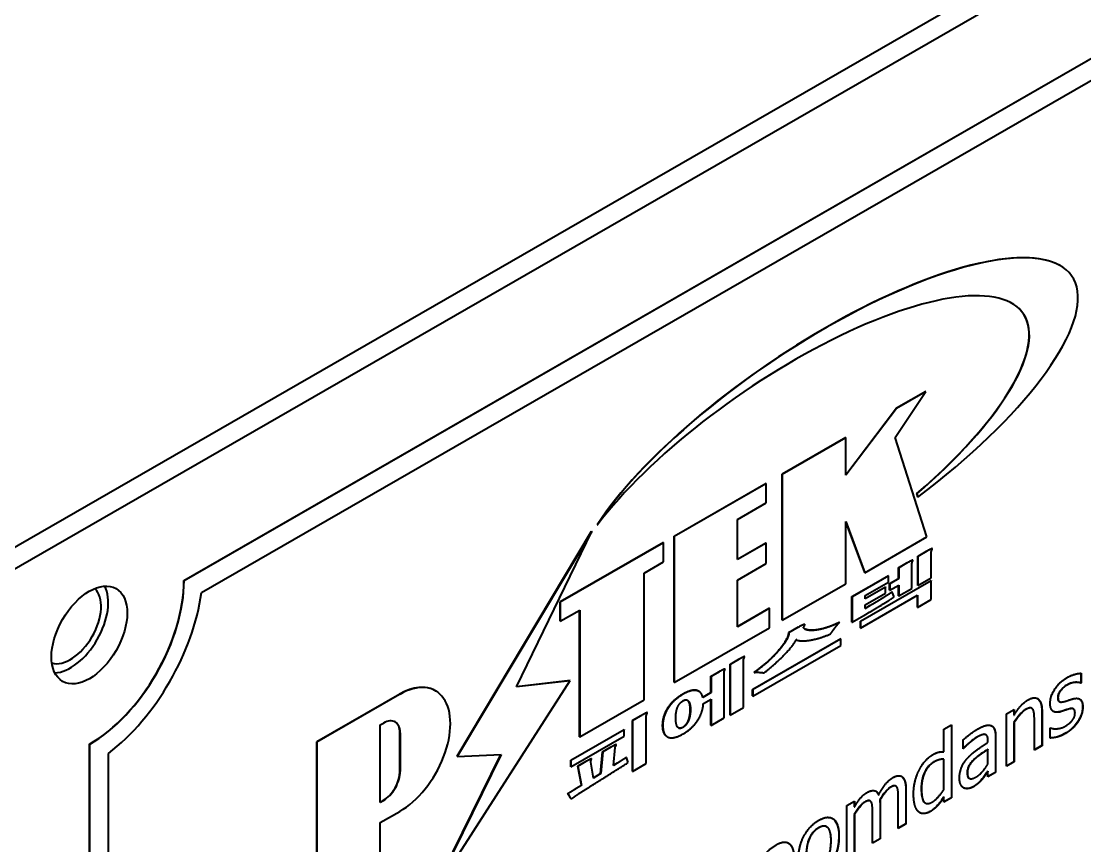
# Model space of a CAD drawing. Header units: inches. Extents: x 6934 to 18973, y 4254 to 7629.
# Drawn here: x 11189.84 to 11221.65, y 6563.37 to 6588.04 of the extents above; entities that cross this region are included whole.
import ezdxf

# ---------------------------------------------------------------- set-up
doc = ezdxf.new("R2010")
doc.units = ezdxf.units.IN
doc.header["$MEASUREMENT"] = 0
doc.layers.add('POWER SUPPLY CASE OUTLINE$0$가시적인 것(ISO)', color=3, linetype='Continuous', lineweight=40, true_color=0x00ff00)
doc.layers.add('POWER SUPPLY CASE OUTLINE$0$가시적인 좁은 것(ISO)', color=3, linetype='Continuous', lineweight=35, true_color=0x00ff00)

msp = doc.modelspace()

# ---------------------------------------------------------------- linework, layer by layer
at = {"layer": 'POWER SUPPLY CASE OUTLINE$0$가시적인 것(ISO)'}
for p, q in [((11188.485, 6571.641), (11273.338, 6620.505)), ((11189.051, 6571.315), (11273.904, 6620.179)), ((11194.708, 6571.303), (11268.247, 6613.651)), ((11268.252, 6613.648), (11194.713, 6571.299)), ((11195.231, 6570.944), (11267.734, 6612.695)), ((11220.917, 6580.729), (11220.923, 6580.726)), ((11215.987, 6575.586), (11216.899, 6576.959)), ((11216.024, 6576.461), (11216.894, 6576.962)), ((11216.899, 6576.959), (11216.029, 6576.458)), ((11216.894, 6576.962), (11216.899, 6576.959)), ((11214.509, 6574.472), (11216.024, 6576.461)), ((11216.029, 6576.458), (11214.509, 6574.461)), ((11216.024, 6576.461), (11216.029, 6576.458)), ((11212.602, 6574.491), (11214.504, 6575.586)), ((11214.509, 6575.583), (11212.607, 6574.488)), ((11214.504, 6575.586), (11214.509, 6575.583)), ((11214.509, 6574.461), (11214.509, 6575.583)), ((11216.936, 6572.608), (11215.987, 6575.586)), ((11212.602, 6570.118), (11212.602, 6574.491)), ((11212.602, 6574.491), (11212.607, 6574.488)), ((11212.607, 6574.488), (11212.607, 6570.115)), ((11209.369, 6572.629), (11212.116, 6574.211)), ((11212.122, 6574.208), (11209.374, 6572.626)), ((11212.116, 6574.211), (11212.122, 6574.208)), ((11212.122, 6573.628), (11212.122, 6574.208)), ((11216.662, 6573.806), (11216.63, 6573.904)), ((11216.63, 6573.904), (11216.636, 6573.901)), ((11216.636, 6573.901), (11216.667, 6573.803)), ((11216.662, 6573.806), (11216.667, 6573.803)), ((11211.265, 6573.135), (11212.122, 6573.628)), ((11211.265, 6571.932), (11211.265, 6573.135)), ((11214.509, 6573.068), (11215.078, 6571.538)), ((11214.509, 6571.21), (11214.509, 6573.068)), ((11215.072, 6571.541), (11214.509, 6573.056)), ((11202.878, 6566.045), (11206.902, 6572.778)), ((11206.908, 6572.775), (11202.883, 6566.042)), ((11204.659, 6568.124), (11206.908, 6572.775)), ((11206.902, 6572.778), (11206.908, 6572.775)), ((11207.071, 6572.973), (11207.076, 6572.969)), ((11205.96, 6570.666), (11209.05, 6572.445)), ((11209.055, 6572.442), (11205.966, 6570.663)), ((11209.05, 6572.445), (11209.055, 6572.442)), ((11209.055, 6571.862), (11209.055, 6572.442)), ((11209.369, 6568.257), (11209.369, 6572.629)), ((11209.369, 6572.629), (11209.374, 6572.626)), ((11209.374, 6572.626), (11209.374, 6568.253)), ((11211.265, 6571.939), (11212.116, 6572.429)), ((11212.122, 6572.426), (11211.265, 6571.932)), ((11212.116, 6572.429), (11212.122, 6572.426)), ((11212.122, 6571.811), (11212.122, 6572.426)), ((11215.078, 6571.538), (11216.936, 6572.608)), ((11216.659, 6572.031), (11216.909, 6572.174)), ((11216.914, 6572.171), (11216.665, 6572.027)), ((11217.062, 6571.385), (11217.062, 6572.145)), ((11217.079, 6572.263), (11217.084, 6572.26)), ((11217.085, 6572.262), (11217.091, 6572.259)), ((11208.472, 6571.527), (11209.055, 6571.862)), ((11211.265, 6571.317), (11212.122, 6571.811)), ((11216.089, 6571.691), (11216.316, 6571.822)), ((11216.322, 6571.819), (11216.095, 6571.688)), ((11216.487, 6571.067), (11216.487, 6571.806)), ((11216.492, 6571.912), (11216.498, 6571.909)), ((11216.502, 6571.912), (11216.508, 6571.909)), ((11216.659, 6571.159), (11216.659, 6572.031)), ((11216.659, 6572.031), (11216.665, 6572.027)), ((11216.665, 6572.027), (11216.665, 6571.156)), ((11208.472, 6567.734), (11208.472, 6571.527)), ((11214.693, 6570.821), (11215.779, 6571.446)), ((11215.785, 6571.443), (11214.699, 6570.818)), ((11215.072, 6571.541), (11215.078, 6571.538)), ((11215.779, 6571.446), (11215.785, 6571.443)), ((11215.785, 6571.259), (11215.785, 6571.443)), ((11216.089, 6571.369), (11216.089, 6571.691)), ((11216.089, 6571.691), (11216.095, 6571.688)), ((11216.095, 6571.688), (11216.095, 6571.366)), ((11194.708, 6571.303), (11194.713, 6571.299)), ((11211.265, 6569.921), (11211.265, 6571.317)), ((11212.607, 6570.115), (11214.509, 6571.21)), ((11214.943, 6570.083), (11217.057, 6571.301)), ((11217.062, 6571.297), (11214.948, 6570.08)), ((11215.083, 6570.855), (11215.785, 6571.259)), ((11215.083, 6570.763), (11215.691, 6571.114)), ((11215.697, 6571.11), (11215.083, 6570.757)), ((11215.691, 6571.114), (11215.697, 6571.11)), ((11215.697, 6570.926), (11215.697, 6571.11)), ((11215.817, 6571.213), (11216.089, 6571.369)), ((11215.817, 6571.015), (11215.817, 6571.213)), ((11215.817, 6571.213), (11215.823, 6571.21)), ((11216.095, 6571.366), (11215.823, 6571.21)), ((11215.823, 6571.21), (11215.823, 6571.012)), ((11215.823, 6571.012), (11216.095, 6571.168)), ((11216.089, 6571.369), (11216.095, 6571.366)), ((11216.089, 6570.845), (11216.089, 6571.165)), ((11216.095, 6571.168), (11216.095, 6570.842)), ((11216.659, 6571.159), (11216.665, 6571.156)), ((11216.665, 6571.156), (11217.062, 6571.385)), ((11217.057, 6571.301), (11217.062, 6571.297)), ((11217.062, 6570.735), (11217.062, 6571.297)), ((11214.693, 6570.821), (11214.699, 6570.818)), ((11214.693, 6570.062), (11214.693, 6570.821)), ((11214.699, 6570.818), (11214.699, 6570.058)), ((11214.948, 6569.882), (11216.657, 6570.866)), ((11215.083, 6570.573), (11215.697, 6570.926)), ((11215.083, 6570.757), (11215.083, 6570.855)), ((11215.817, 6571.015), (11215.823, 6571.012)), ((11215.889, 6570.961), (11215.894, 6570.958)), ((11215.955, 6570.816), (11215.894, 6570.958)), ((11216.089, 6570.845), (11216.095, 6570.842)), ((11216.095, 6570.842), (11216.487, 6571.067)), ((11216.651, 6570.504), (11216.651, 6570.862)), ((11216.657, 6570.866), (11216.657, 6570.501)), ((11205.96, 6570.087), (11205.96, 6570.666)), ((11205.96, 6570.666), (11205.966, 6570.663)), ((11205.966, 6570.663), (11205.966, 6570.084)), ((11211.265, 6569.928), (11212.216, 6570.476)), ((11212.222, 6570.473), (11211.265, 6569.921)), ((11212.216, 6570.476), (11212.222, 6570.473)), ((11212.222, 6569.893), (11212.222, 6570.473)), ((11215.083, 6570.465), (11215.083, 6570.573)), ((11215.083, 6570.471), (11215.231, 6570.557)), ((11215.236, 6570.553), (11215.083, 6570.465)), ((11216.651, 6570.504), (11216.657, 6570.501)), ((11216.657, 6570.501), (11217.062, 6570.735)), ((11205.966, 6570.084), (11206.549, 6570.419)), ((11206.544, 6566.63), (11206.544, 6570.416)), ((11206.549, 6570.419), (11206.549, 6566.627)), ((11214.699, 6570.058), (11215.047, 6570.259)), ((11205.96, 6570.087), (11205.966, 6570.084)), ((11209.374, 6568.253), (11212.222, 6569.893)), ((11212.602, 6570.118), (11212.607, 6570.115)), ((11212.801, 6569.747), (11213.092, 6569.915)), ((11213.098, 6569.911), (11212.807, 6569.744)), ((11213.27, 6569.992), (11213.275, 6569.989)), ((11214.309, 6570.053), (11214.315, 6570.05)), ((11214.693, 6570.062), (11214.699, 6570.058)), ((11214.943, 6570.083), (11214.948, 6570.08)), ((11214.943, 6569.885), (11214.943, 6570.083)), ((11214.943, 6569.885), (11214.948, 6569.882)), ((11214.948, 6570.08), (11214.948, 6569.882)), ((11211.721, 6568.047), (11214.353, 6569.563)), ((11214.359, 6569.56), (11211.727, 6568.044)), ((11212.801, 6569.747), (11212.807, 6569.744)), ((11213.031, 6569.533), (11213.037, 6569.53)), ((11214.353, 6569.563), (11214.359, 6569.56)), ((11214.359, 6569.362), (11214.359, 6569.56)), ((11211.727, 6567.846), (11214.359, 6569.362)), ((11211.044, 6568.797), (11211.293, 6568.941)), ((11211.299, 6568.938), (11211.05, 6568.794)), ((11211.447, 6567.501), (11211.447, 6568.912)), ((11211.463, 6569.029), (11211.469, 6569.026)), ((11211.47, 6569.028), (11211.476, 6569.025)), ((11210.474, 6568.437), (11210.698, 6568.566)), ((11210.704, 6568.563), (11210.479, 6568.434)), ((11210.869, 6567.193), (11210.869, 6568.563)), ((11210.877, 6568.658), (11210.882, 6568.655)), ((11210.885, 6568.658), (11210.891, 6568.654)), ((11211.044, 6567.275), (11211.044, 6568.797)), ((11211.044, 6568.797), (11211.05, 6568.794)), ((11211.05, 6568.794), (11211.05, 6567.272)), ((11211.762, 6568.558), (11211.768, 6568.554)), ((11202.079, 6561.789), (11206.267, 6568.311)), ((11206.267, 6568.311), (11204.659, 6568.124)), ((11204.661, 6568.128), (11206.262, 6568.314)), ((11206.262, 6568.314), (11206.267, 6568.311)), ((11209.369, 6568.257), (11209.374, 6568.253)), ((11210.474, 6567.954), (11210.474, 6568.437)), ((11210.474, 6568.437), (11210.479, 6568.434)), ((11210.479, 6568.434), (11210.479, 6567.95)), ((11221.541, 6568.247), (11221.53, 6568.24)), ((11221.53, 6568.24), (11221.535, 6568.237)), ((11221.547, 6568.243), (11221.535, 6568.237)), ((11221.541, 6568.527), (11221.541, 6568.247)), ((11221.541, 6568.247), (11221.547, 6568.243)), ((11221.547, 6568.527), (11221.547, 6568.243)), ((11202.228, 6568.006), (11202.233, 6568.003)), ((11210.103, 6567.996), (11210.108, 6567.993)), ((11210.226, 6567.811), (11210.474, 6567.954)), ((11210.479, 6567.95), (11210.227, 6567.805)), ((11210.474, 6567.954), (11210.479, 6567.95)), ((11211.721, 6568.047), (11211.727, 6568.044)), ((11211.721, 6567.849), (11211.721, 6568.047)), ((11211.727, 6568.044), (11211.727, 6567.846)), ((11198.682, 6566.475), (11201.158, 6567.901)), ((11201.164, 6567.898), (11198.688, 6566.472)), ((11206.549, 6566.627), (11208.472, 6567.734)), ((11209.794, 6567.701), (11209.799, 6567.698)), ((11210.246, 6567.621), (11210.479, 6567.755)), ((11210.474, 6566.972), (11210.474, 6567.752)), ((11210.479, 6567.755), (11210.479, 6566.969)), ((11211.721, 6567.849), (11211.727, 6567.846)), ((11220.891, 6567.683), (11220.897, 6567.679)), ((11208.552, 6567.354), (11208.557, 6567.351)), ((11208.561, 6567.354), (11208.566, 6567.351)), ((11211.044, 6567.275), (11211.05, 6567.272)), ((11211.05, 6567.272), (11211.447, 6567.501)), ((11219.311, 6567.316), (11219.54, 6567.447)), ((11219.311, 6565.745), (11219.311, 6567.316)), ((11219.535, 6567.444), (11219.535, 6567.276)), ((11219.535, 6567.276), (11219.54, 6567.273)), ((11219.54, 6567.447), (11219.54, 6567.273)), ((11220.067, 6567.484), (11220.073, 6567.481)), ((11220.372, 6567.382), (11220.372, 6566.362)), ((11220.378, 6567.378), (11220.378, 6566.359)), ((11220.912, 6567.377), (11220.918, 6567.374)), ((11221.316, 6567.462), (11221.322, 6567.459)), ((11200.579, 6566.981), (11200.675, 6567.036)), ((11200.579, 6564.663), (11200.579, 6566.981)), ((11208.127, 6567.117), (11208.371, 6567.258)), ((11208.127, 6565.595), (11208.127, 6567.117)), ((11208.127, 6567.117), (11208.132, 6567.114)), ((11208.376, 6567.254), (11208.132, 6567.114)), ((11208.132, 6567.114), (11208.132, 6565.592)), ((11208.538, 6565.826), (11208.538, 6567.241)), ((11209.794, 6567.107), (11209.799, 6567.104)), ((11210.474, 6566.972), (11210.479, 6566.969)), ((11210.479, 6566.969), (11210.869, 6567.193)), ((11217.444, 6566.856), (11217.673, 6566.988)), ((11217.667, 6566.984), (11217.667, 6564.805)), ((11217.673, 6566.988), (11217.673, 6564.801)), ((11219.535, 6567.054), (11219.54, 6567.05)), ((11219.535, 6567.054), (11219.535, 6565.88)), ((11219.54, 6567.05), (11219.54, 6565.877)), ((11220.149, 6566.227), (11220.149, 6567.123)), ((11201.17, 6565.59), (11201.17, 6566.749)), ((11201.176, 6566.746), (11201.176, 6565.587)), ((11206.281, 6565.925), (11207.874, 6566.842)), ((11207.88, 6566.839), (11206.287, 6565.921)), ((11206.287, 6565.728), (11207.88, 6566.645)), ((11207.874, 6566.842), (11207.88, 6566.839)), ((11207.88, 6566.645), (11207.88, 6566.839)), ((11217.444, 6566.177), (11217.444, 6566.856)), ((11218.695, 6566.689), (11218.7, 6566.685)), ((11220.616, 6566.888), (11220.627, 6566.895)), ((11220.616, 6566.591), (11220.616, 6566.888)), ((11191.879, 6517.351), (11191.879, 6566.404)), ((11191.879, 6566.404), (11191.885, 6566.4)), ((11191.885, 6566.4), (11191.885, 6517.348)), ((11198.682, 6562.103), (11198.682, 6566.475)), ((11198.682, 6566.475), (11198.688, 6566.472)), ((11198.688, 6566.472), (11198.688, 6562.1)), ((11206.544, 6566.63), (11206.549, 6566.627)), ((11207.628, 6566.395), (11207.633, 6566.392)), ((11207.634, 6566.395), (11207.64, 6566.392)), ((11209.163, 6566.631), (11209.168, 6566.627)), ((11218.018, 6566.267), (11218.018, 6566.537)), ((11218.761, 6566.461), (11218.761, 6566.512)), ((11218.985, 6566.637), (11218.985, 6565.563)), ((11218.99, 6566.634), (11218.99, 6565.56)), ((11220.372, 6566.362), (11220.149, 6566.234)), ((11220.378, 6566.359), (11220.149, 6566.227)), ((11220.372, 6566.362), (11220.378, 6566.359)), ((11192.45, 6518.273), (11192.45, 6566.127)), ((11202.073, 6561.792), (11204.187, 6566.094)), ((11204.194, 6566.094), (11202.079, 6561.789)), ((11202.878, 6566.045), (11202.883, 6566.042)), ((11202.883, 6566.042), (11204.194, 6566.094)), ((11207.172, 6565.528), (11207.23, 6566.178)), ((11207.236, 6566.174), (11207.178, 6565.525)), ((11207.23, 6566.178), (11207.469, 6566.315)), ((11207.23, 6566.178), (11207.236, 6566.174)), ((11207.474, 6566.312), (11207.236, 6566.174)), ((11207.559, 6565.765), (11207.611, 6566.307)), ((11207.937, 6566.011), (11207.943, 6566.008)), ((11207.998, 6565.856), (11207.943, 6566.008)), ((11218.025, 6566.278), (11218.018, 6566.273)), ((11218.031, 6566.275), (11218.018, 6566.267)), ((11218.025, 6566.278), (11218.031, 6566.275)), ((11218.756, 6566.254), (11218.761, 6566.251)), ((11218.761, 6565.815), (11218.761, 6566.251)), ((11206.281, 6565.925), (11206.287, 6565.921)), ((11206.281, 6565.731), (11206.281, 6565.925)), ((11206.281, 6565.731), (11206.287, 6565.728)), ((11206.287, 6565.921), (11206.287, 6565.728)), ((11206.487, 6565.75), (11206.745, 6565.898)), ((11206.599, 6565.177), (11206.487, 6565.75)), ((11206.487, 6565.75), (11206.493, 6565.746)), ((11206.75, 6565.895), (11206.493, 6565.746)), ((11206.493, 6565.746), (11206.605, 6565.174)), ((11206.882, 6565.969), (11206.887, 6565.966)), ((11206.961, 6565.389), (11206.885, 6565.872)), ((11206.888, 6565.969), (11206.894, 6565.965)), ((11207.669, 6565.834), (11207.559, 6565.765)), ((11207.56, 6565.772), (11207.663, 6565.837)), ((11208.132, 6565.592), (11208.538, 6565.826)), ((11217.438, 6565.962), (11217.444, 6565.959)), ((11217.444, 6565.051), (11217.444, 6565.959)), ((11219.535, 6565.88), (11219.311, 6565.752)), ((11219.54, 6565.877), (11219.311, 6565.745)), ((11219.535, 6565.88), (11219.54, 6565.877)), ((11206.96, 6565.395), (11207.044, 6565.449)), ((11207.049, 6565.446), (11206.961, 6565.389)), ((11207.044, 6565.449), (11207.172, 6565.528)), ((11207.044, 6565.449), (11207.049, 6565.446)), ((11207.178, 6565.525), (11207.049, 6565.446)), ((11207.172, 6565.528), (11207.178, 6565.525)), ((11208.127, 6565.595), (11208.132, 6565.592)), ((11218.198, 6565.386), (11218.203, 6565.383)), ((11218.59, 6565.368), (11218.596, 6565.365)), ((11218.756, 6565.598), (11218.761, 6565.594)), ((11218.761, 6565.428), (11218.761, 6565.594)), ((11218.985, 6565.563), (11218.761, 6565.435)), ((11218.99, 6565.56), (11218.761, 6565.428)), ((11218.985, 6565.563), (11218.99, 6565.56)), ((11206.599, 6565.177), (11206.605, 6565.174)), ((11216.003, 6565.152), (11216.008, 6565.149)), ((11216.302, 6565.053), (11216.302, 6564.018)), ((11216.307, 6565.05), (11216.307, 6564.015)), ((11206.259, 6564.809), (11206.185, 6564.929)), ((11206.185, 6564.929), (11206.191, 6564.926)), ((11206.191, 6564.926), (11206.265, 6564.805)), ((11206.259, 6564.809), (11206.265, 6564.805)), ((11206.283, 6564.785), (11206.289, 6564.782)), ((11215.487, 6564.893), (11215.493, 6564.889)), ((11215.527, 6564.741), (11215.533, 6564.738)), ((11216.078, 6563.883), (11216.078, 6564.792)), ((11217.438, 6564.832), (11217.444, 6564.829)), ((11217.444, 6564.67), (11217.444, 6564.829)), ((11217.667, 6564.805), (11217.444, 6564.676)), ((11217.673, 6564.801), (11217.444, 6564.67)), ((11217.667, 6564.805), (11217.673, 6564.801)), ((11200.579, 6564.67), (11200.669, 6564.722)), ((11200.675, 6564.719), (11200.579, 6564.663)), ((11214.538, 6564.567), (11214.767, 6564.699)), ((11214.538, 6562.996), (11214.538, 6564.567)), ((11214.761, 6564.695), (11214.761, 6564.529)), ((11214.761, 6564.529), (11214.767, 6564.526)), ((11214.767, 6564.699), (11214.767, 6564.526)), ((11215.233, 6564.708), (11215.238, 6564.705)), ((11215.531, 6564.609), (11215.531, 6563.575)), ((11215.537, 6564.606), (11215.537, 6563.571)), ((11216.882, 6564.646), (11216.887, 6564.642)), ((11200.579, 6564.058), (11201.164, 6564.395)), ((11214.761, 6564.305), (11214.761, 6563.131)), ((11214.761, 6564.305), (11214.767, 6564.302)), ((11214.767, 6564.302), (11214.767, 6563.128)), ((11215.308, 6563.44), (11215.308, 6564.349)), ((11200.579, 6563.188), (11200.579, 6564.058)), ((11213.934, 6563.936), (11213.939, 6563.933)), ((11216.302, 6564.018), (11216.078, 6563.89)), ((11216.307, 6564.015), (11216.078, 6563.883)), ((11216.302, 6564.018), (11216.307, 6564.015)), ((11215.531, 6563.575), (11215.308, 6563.446)), ((11215.537, 6563.571), (11215.308, 6563.44)), ((11215.531, 6563.575), (11215.537, 6563.571))]:
    msp.add_line(p, q, dxfattribs=at)
for centre, major_axis, ratio, start_param, end_param in [((11213.89, 6575.415), (-7.378, -4.995), 0.327963, 3.299949, 5.619094), ((11213.896, 6575.412), (-7.378, -4.995), 0.327963, 1.72774, 5.619094), ((11212.997, 6574.621), (6.822, 4.67), 0.337504, 5.031784, 8.634734), ((11212.992, 6574.624), (6.822, 4.67), 0.337504, 5.031784, 6.442922), ((11191.313, 6570), (-0.799, -1.388), 0.578093, 0.360168, 2.781425), ((11191.879, 6569.674), (1.996, 3.466), 0.578093, 3.925057, 5.495853), ((11191.885, 6569.671), (-1.996, -3.466), 0.578093, 0.783464, 2.354261), ((11191.313, 6570), (0.647, 1.124), 0.578093, 3.27528, 6.149498), ((11191.885, 6569.671), (2.395, 4.16), 0.578093, 4.092505, 5.328405), ((11201.164, 6566.146), (1.069, 1.857), 0.578093, 3.925057, 7.06665), ((11201.158, 6566.149), (1.069, 1.857), 0.578093, 0, 0.783464), ((11200.675, 6566.457), (0.354, 0.614), 0.578093, 5.495853, 7.06665), ((11200.669, 6566.46), (0.354, 0.614), 0.578093, 5.495853, 6.27522), ((11200.669, 6565.301), (0.354, 0.614), 0.578093, 3.925057, 5.495853), ((11200.675, 6565.298), (-0.354, -0.614), 0.578093, 0.783464, 2.354261)]:
    msp.add_ellipse(centre, major_axis=major_axis, ratio=ratio, start_param=start_param, end_param=end_param, dxfattribs=at)
msp.add_ellipse((11191.879, 6569.674), major_axis=(-0.799, -1.388), ratio=0.578093, dxfattribs=at)
for points, degree in [([(11216.909, 6572.174), (11217.049, 6572.255), (11217.079, 6572.263)], 2), ([(11217.084, 6572.26), (11217.054, 6572.252), (11216.914, 6572.171)], 2), ([(11217.062, 6572.145), (11217.062, 6572.163), (11217.068, 6572.183)], 2), ([(11217.068, 6572.183), (11217.073, 6572.198), (11217.084, 6572.221)], 2), ([(11217.079, 6572.263), (11217.083, 6572.263), (11217.085, 6572.262)], 2), ([(11217.084, 6572.221), (11217.104, 6572.263), (11217.084, 6572.26)], 2), ([(11216.316, 6571.822), (11216.462, 6571.906), (11216.492, 6571.912)], 2), ([(11216.498, 6571.909), (11216.467, 6571.903), (11216.322, 6571.819)], 2), ([(11216.487, 6571.806), (11216.487, 6571.822), (11216.492, 6571.842)], 2), ([(11216.492, 6571.912), (11216.499, 6571.914), (11216.502, 6571.912)], 2), ([(11216.492, 6571.842), (11216.495, 6571.852), (11216.503, 6571.874)], 2), ([(11216.503, 6571.874), (11216.522, 6571.915), (11216.498, 6571.909)], 2), ([(11215.497, 6570.526), (11215.763, 6570.687), (11215.955, 6570.816)], 2), ([(11215.549, 6570.746), (11215.716, 6570.849), (11215.889, 6570.961)], 2), ([(11215.894, 6570.958), (11215.722, 6570.846), (11215.554, 6570.743)], 2), ([(11215.047, 6570.259), (11215.291, 6570.4), (11215.497, 6570.526)], 2), ([(11215.231, 6570.557), (11215.398, 6570.653), (11215.549, 6570.746)], 2), ([(11215.554, 6570.743), (11215.404, 6570.65), (11215.236, 6570.553)], 2), ([(11213.092, 6569.915), (11213.229, 6569.994), (11213.262, 6569.994)], 2), ([(11213.268, 6569.99), (11213.235, 6569.99), (11213.098, 6569.911)], 2), ([(11213.243, 6569.908), (11213.301, 6569.99), (11213.268, 6569.99)], 2), ([(11213.317, 6569.84), (11213.243, 6569.865), (11213.243, 6569.908)], 2), ([(11213.262, 6569.994), (11213.267, 6569.994), (11213.27, 6569.992)], 2), ([(11213.278, 6569.857), (11213.292, 6569.85), (11213.311, 6569.843)], 2), ([(11213.311, 6569.843), (11213.391, 6569.814), (11213.525, 6569.82)], 2), ([(11213.531, 6569.817), (11213.397, 6569.811), (11213.317, 6569.84)], 2), ([(11213.525, 6569.82), (11213.679, 6569.829), (11213.863, 6569.88)], 2), ([(11213.868, 6569.876), (11213.684, 6569.826), (11213.531, 6569.817)], 2), ([(11213.863, 6569.88), (11214.076, 6569.941), (11214.309, 6570.053)], 2), ([(11214.315, 6570.05), (11214.082, 6569.938), (11213.868, 6569.876)], 2), ([(11214.052, 6569.706), (11214.115, 6569.797), (11214.181, 6569.884)], 2), ([(11214.181, 6569.884), (11214.255, 6569.982), (11214.315, 6570.05)], 2), ([(11212.492, 6569.208), (11212.801, 6569.565), (11212.801, 6569.747)], 2), ([(11212.807, 6569.744), (11212.807, 6569.562), (11212.497, 6569.204)], 2), ([(11212.648, 6569.06), (11212.947, 6569.365), (11213.026, 6569.536)], 2), ([(11213.031, 6569.533), (11213.029, 6569.534), (11213.026, 6569.536)], 2), ([(11213.026, 6569.536), (11213.125, 6569.468), (11213.427, 6569.516)], 2), ([(11213.427, 6569.516), (11213.731, 6569.568), (11214.052, 6569.706)], 2), ([(11211.762, 6568.558), (11212.179, 6568.847), (11212.492, 6569.208)], 2), ([(11212.497, 6569.204), (11212.185, 6568.844), (11211.768, 6568.554)], 2), ([(11211.293, 6568.941), (11211.433, 6569.021), (11211.463, 6569.029)], 2), ([(11211.469, 6569.026), (11211.439, 6569.018), (11211.299, 6568.938)], 2), ([(11211.447, 6568.912), (11211.447, 6568.929), (11211.453, 6568.95)], 2), ([(11211.453, 6568.95), (11211.458, 6568.964), (11211.469, 6568.988)], 2), ([(11211.463, 6569.029), (11211.468, 6569.03), (11211.47, 6569.028)], 2), ([(11211.469, 6568.988), (11211.488, 6569.029), (11211.469, 6569.026)], 2), ([(11212.061, 6568.541), (11212.36, 6568.767), (11212.648, 6569.06)], 2), ([(11210.698, 6568.566), (11210.844, 6568.65), (11210.877, 6568.658)], 2), ([(11210.882, 6568.655), (11210.849, 6568.647), (11210.704, 6568.563)], 2), ([(11210.869, 6568.563), (11210.869, 6568.576), (11210.874, 6568.593)], 2), ([(11210.874, 6568.593), (11210.877, 6568.601), (11210.885, 6568.62)], 2), ([(11210.877, 6568.658), (11210.882, 6568.659), (11210.885, 6568.658)], 2), ([(11210.885, 6568.62), (11210.904, 6568.659), (11210.882, 6568.655)], 2), ([(11211.768, 6568.554), (11211.847, 6568.561), (11211.924, 6568.556)], 2), ([(11211.924, 6568.556), (11212.001, 6568.552), (11212.061, 6568.541)], 2), ([(11220.621, 6567.627), (11220.621, 6567.841), (11220.899, 6568.267), (11221.128, 6568.399)], 2), ([(11221.535, 6568.237), (11221.447, 6568.267), (11221.233, 6568.237), (11221.123, 6568.174)], 2), ([(11221.128, 6568.399), (11221.24, 6568.464), (11221.469, 6568.531), (11221.547, 6568.527)], 2), ([(11209.637, 6567.909), (11209.884, 6568.052), (11210.038, 6568.021)], 2), ([(11210.043, 6568.018), (11209.89, 6568.048), (11209.643, 6567.906)], 2), ([(11210.038, 6568.021), (11210.073, 6568.013), (11210.103, 6567.996)], 2), ([(11210.227, 6567.805), (11210.189, 6567.986), (11210.043, 6568.018)], 2), ([(11221.123, 6568.174), (11221.01, 6568.109), (11220.855, 6567.909), (11220.855, 6567.799)], 2), ([(11209.179, 6567.481), (11209.341, 6567.739), (11209.637, 6567.909)], 2), ([(11209.643, 6567.906), (11209.347, 6567.736), (11209.185, 6567.478)], 2), ([(11209.476, 6567.512), (11209.533, 6567.643), (11209.64, 6567.705)], 2), ([(11209.64, 6567.705), (11209.744, 6567.765), (11209.799, 6567.698)], 2), ([(11209.794, 6567.701), (11209.782, 6567.715), (11209.769, 6567.723)], 2), ([(11209.854, 6567.443), (11209.854, 6567.636), (11209.794, 6567.701)], 2), ([(11209.799, 6567.698), (11209.86, 6567.633), (11209.86, 6567.44)], 2), ([(11210.082, 6567.122), (11210.233, 6567.355), (11210.246, 6567.621)], 2), ([(11219.54, 6567.273), (11219.643, 6567.439), (11219.841, 6567.665), (11219.953, 6567.729)], 2), ([(11219.953, 6567.729), (11220.152, 6567.844), (11220.378, 6567.669), (11220.378, 6567.378)], 2), ([(11220.918, 6567.374), (11220.762, 6567.337), (11220.621, 6567.473), (11220.621, 6567.627)], 2), ([(11220.855, 6567.799), (11220.855, 6567.699), (11220.947, 6567.655), (11221.05, 6567.684)], 2), ([(11221.05, 6567.684), (11221.1, 6567.697), (11221.226, 6567.74), (11221.295, 6567.761)], 2), ([(11221.295, 6567.761), (11221.444, 6567.803), (11221.597, 6567.689), (11221.597, 6567.514)], 2), ([(11208.371, 6567.258), (11208.521, 6567.344), (11208.552, 6567.354)], 2), ([(11208.557, 6567.351), (11208.527, 6567.341), (11208.376, 6567.254)], 2), ([(11208.538, 6567.241), (11208.538, 6567.26), (11208.546, 6567.284)], 2), ([(11208.546, 6567.284), (11208.549, 6567.295), (11208.56, 6567.319)], 2), ([(11208.552, 6567.354), (11208.558, 6567.356), (11208.561, 6567.354)], 2), ([(11208.56, 6567.319), (11208.579, 6567.357), (11208.557, 6567.351)], 2), ([(11209.029, 6566.968), (11209.029, 6567.236), (11209.179, 6567.481)], 2), ([(11209.185, 6567.478), (11209.034, 6567.232), (11209.034, 6566.964)], 2), ([(11209.421, 6567.187), (11209.421, 6567.38), (11209.476, 6567.512)], 2), ([(11209.794, 6567.107), (11209.854, 6567.245), (11209.854, 6567.443)], 2), ([(11209.86, 6567.44), (11209.86, 6567.242), (11209.799, 6567.104)], 2), ([(11219.892, 6567.443), (11219.807, 6567.394), (11219.627, 6567.185), (11219.54, 6567.05)], 2), ([(11220.105, 6567.449), (11220.077, 6567.492), (11219.977, 6567.492), (11219.892, 6567.443)], 2), ([(11220.149, 6567.123), (11220.149, 6567.231), (11220.131, 6567.408), (11220.105, 6567.449)], 2), ([(11221.163, 6567.451), (11221.119, 6567.437), (11220.978, 6567.39), (11220.918, 6567.374)], 2), ([(11221.364, 6567.344), (11221.364, 6567.437), (11221.276, 6567.483), (11221.163, 6567.451)], 2), ([(11221.283, 6567.118), (11221.326, 6567.175), (11221.364, 6567.269), (11221.364, 6567.344)], 2), ([(11221.597, 6567.514), (11221.597, 6567.412), (11221.528, 6567.193), (11221.461, 6567.088)], 2), ([(11209.163, 6566.631), (11209.029, 6566.708), (11209.029, 6566.968)], 2), ([(11209.034, 6566.964), (11209.034, 6566.689), (11209.185, 6566.619)], 2), ([(11209.476, 6566.917), (11209.421, 6566.987), (11209.421, 6567.187)], 2), ([(11209.635, 6566.916), (11209.739, 6566.976), (11209.794, 6567.107)], 2), ([(11209.799, 6567.104), (11209.744, 6566.972), (11209.64, 6566.912)], 2), ([(11209.643, 6566.716), (11209.923, 6566.877), (11210.082, 6567.122)], 2), ([(11218.433, 6566.847), (11218.574, 6566.928), (11218.766, 6566.988), (11218.842, 6566.966)], 2), ([(11218.842, 6566.966), (11218.917, 6566.944), (11218.99, 6566.781), (11218.99, 6566.634)], 2), ([(11221.461, 6567.088), (11221.389, 6566.977), (11221.205, 6566.798), (11221.066, 6566.718)], 2), ([(11221.075, 6566.945), (11221.129, 6566.977), (11221.254, 6567.077), (11221.283, 6567.118)], 2), ([(11209.185, 6566.619), (11209.347, 6566.545), (11209.643, 6566.716)], 2), ([(11209.64, 6566.912), (11209.533, 6566.851), (11209.476, 6566.917)], 2), ([(11209.5, 6566.896), (11209.553, 6566.869), (11209.635, 6566.916)], 2), ([(11218.018, 6566.537), (11218.081, 6566.593), (11218.317, 6566.78), (11218.433, 6566.847)], 2), ([(11218.669, 6566.696), (11218.625, 6566.703), (11218.499, 6566.651), (11218.431, 6566.612)], 2), ([(11218.695, 6566.689), (11218.685, 6566.694), (11218.675, 6566.698), (11218.663, 6566.7)], 3), ([(11218.761, 6566.512), (11218.761, 6566.604), (11218.713, 6566.689), (11218.669, 6566.696)], 2), ([(11221.066, 6566.718), (11220.93, 6566.639), (11220.693, 6566.588), (11220.616, 6566.591)], 2), ([(11220.627, 6566.895), (11220.657, 6566.884), (11220.736, 6566.865), (11220.802, 6566.868)], 2), ([(11220.802, 6566.868), (11220.859, 6566.869), (11221, 6566.902), (11221.075, 6566.945)], 2), ([(11207.469, 6566.315), (11207.6, 6566.391), (11207.628, 6566.395)], 2), ([(11207.633, 6566.392), (11207.606, 6566.388), (11207.474, 6566.312)], 2), ([(11207.611, 6566.307), (11207.611, 6566.318), (11207.617, 6566.332)], 2), ([(11207.617, 6566.332), (11207.622, 6566.342), (11207.63, 6566.359)], 2), ([(11207.628, 6566.395), (11207.632, 6566.397), (11207.634, 6566.395)], 2), ([(11207.63, 6566.359), (11207.652, 6566.397), (11207.633, 6566.392)], 2), ([(11218.431, 6566.612), (11218.352, 6566.566), (11218.138, 6566.389), (11218.031, 6566.275)], 2), ([(11218.156, 6565.994), (11218.27, 6566.12), (11218.581, 6566.345), (11218.761, 6566.461)], 2), ([(11207.811, 6565.931), (11207.891, 6565.981), (11207.937, 6566.011)], 2), ([(11207.943, 6566.008), (11207.896, 6565.978), (11207.817, 6565.927)], 2), ([(11216.708, 6565.641), (11216.782, 6565.786), (11216.992, 6566.024), (11217.108, 6566.091)], 2), ([(11217.108, 6566.091), (11217.209, 6566.149), (11217.36, 6566.184), (11217.444, 6566.177)], 2), ([(11218.761, 6566.251), (11218.679, 6566.195), (11218.431, 6566.023), (11218.354, 6565.952)], 2), ([(11206.745, 6565.898), (11206.857, 6565.963), (11206.882, 6565.969)], 2), ([(11206.887, 6565.966), (11206.863, 6565.96), (11206.75, 6565.895)], 2), ([(11206.885, 6565.872), (11206.879, 6565.887), (11206.882, 6565.906)], 2), ([(11206.882, 6565.969), (11206.886, 6565.97), (11206.888, 6565.969)], 2), ([(11206.882, 6565.906), (11206.885, 6565.917), (11206.893, 6565.939)], 2), ([(11206.893, 6565.939), (11206.904, 6565.969), (11206.887, 6565.966)], 2), ([(11207.225, 6565.368), (11207.592, 6565.598), (11207.998, 6565.856)], 2), ([(11207.663, 6565.837), (11207.765, 6565.901), (11207.811, 6565.931)], 2), ([(11207.817, 6565.927), (11207.77, 6565.897), (11207.669, 6565.834)], 2), ([(11217.146, 6565.87), (11216.97, 6565.769), (11216.771, 6565.349), (11216.771, 6565.06)], 2), ([(11217.444, 6565.959), (11217.359, 6565.957), (11217.224, 6565.915), (11217.146, 6565.87)], 2), ([(11217.908, 6565.391), (11217.908, 6565.554), (11218.026, 6565.853), (11218.156, 6565.994)], 2), ([(11218.354, 6565.952), (11218.263, 6565.867), (11218.144, 6565.665), (11218.144, 6565.546)], 2), ([(11218.402, 6565.421), (11218.509, 6565.483), (11218.685, 6565.691), (11218.761, 6565.815)], 2), ([(11206.558, 6564.949), (11206.841, 6565.126), (11207.225, 6565.368)], 2), ([(11215.493, 6564.889), (11215.597, 6565.083), (11215.794, 6565.334), (11215.908, 6565.4)], 2), ([(11215.908, 6565.4), (11215.996, 6565.451), (11216.14, 6565.471), (11216.193, 6565.43)], 2), ([(11216.172, 6565.444), (11216.177, 6565.44), (11216.182, 6565.437), (11216.187, 6565.433)], 3), ([(11216.193, 6565.43), (11216.247, 6565.39), (11216.307, 6565.211), (11216.307, 6565.05)], 2), ([(11216.535, 6564.919), (11216.535, 6565.126), (11216.627, 6565.481), (11216.708, 6565.641)], 2), ([(11218.028, 6565.101), (11217.974, 6565.134), (11217.908, 6565.286), (11217.908, 6565.391)], 2), ([(11218.144, 6565.546), (11218.144, 6565.41), (11218.276, 6565.349), (11218.402, 6565.421)], 2), ([(11218.761, 6565.594), (11218.734, 6565.555), (11218.64, 6565.416), (11218.596, 6565.365)], 2), ([(11206.185, 6564.929), (11206.27, 6564.978), (11206.388, 6565.049)], 2), ([(11206.388, 6565.049), (11206.468, 6565.098), (11206.599, 6565.177)], 2), ([(11206.605, 6565.174), (11206.473, 6565.095), (11206.394, 6565.046)], 2), ([(11215.85, 6565.115), (11215.779, 6565.074), (11215.618, 6564.882), (11215.533, 6564.738)], 2), ([(11216.04, 6565.115), (11216.017, 6565.157), (11215.927, 6565.16), (11215.85, 6565.115)], 2), ([(11216.078, 6564.792), (11216.078, 6564.901), (11216.064, 6565.077), (11216.04, 6565.115)], 2), ([(11216.771, 6565.06), (11216.771, 6564.782), (11216.923, 6564.577), (11217.092, 6564.674)], 2), ([(11217.092, 6564.674), (11217.181, 6564.725), (11217.363, 6564.925), (11217.444, 6565.051)], 2), ([(11218.32, 6565.13), (11218.236, 6565.082), (11218.085, 6565.068), (11218.028, 6565.101)], 2), ([(11218.596, 6565.365), (11218.535, 6565.293), (11218.423, 6565.189), (11218.32, 6565.13)], 2), ([(11206.394, 6565.046), (11206.276, 6564.975), (11206.191, 6564.926)], 2), ([(11206.283, 6564.785), (11206.272, 6564.791), (11206.259, 6564.809)], 2), ([(11206.265, 6564.805), (11206.287, 6564.775), (11206.303, 6564.778)], 2), ([(11206.303, 6564.778), (11206.32, 6564.782), (11206.369, 6564.819)], 2), ([(11206.369, 6564.819), (11206.413, 6564.853), (11206.443, 6564.875)], 2), ([(11206.443, 6564.875), (11206.498, 6564.913), (11206.558, 6564.949)], 2), ([(11214.767, 6564.526), (11214.856, 6564.681), (11215.032, 6564.896), (11215.138, 6564.956)], 2), ([(11215.138, 6564.956), (11215.258, 6565.026), (11215.445, 6565.006), (11215.493, 6564.889)], 2), ([(11215.533, 6564.738), (11215.534, 6564.715), (11215.537, 6564.65), (11215.537, 6564.606)], 2), ([(11216.674, 6564.392), (11216.608, 6564.458), (11216.535, 6564.721), (11216.535, 6564.919)], 2), ([(11217.444, 6564.829), (11217.391, 6564.748), (11217.314, 6564.635), (11217.261, 6564.576)], 2), ([(11215.079, 6564.672), (11215.006, 6564.629), (11214.843, 6564.429), (11214.767, 6564.302)], 2), ([(11215.27, 6564.671), (11215.247, 6564.714), (11215.157, 6564.716), (11215.079, 6564.672)], 2), ([(11215.308, 6564.349), (11215.308, 6564.457), (11215.294, 6564.634), (11215.27, 6564.671)], 2), ([(11217.261, 6564.576), (11217.212, 6564.521), (11217.108, 6564.432), (11217.039, 6564.392)], 2), ([(11213.09, 6562.948), (11213.09, 6563.341), (11213.425, 6563.97), (11213.698, 6564.127)], 2), ([(11213.698, 6564.127), (11213.973, 6564.286), (11214.303, 6564.042), (11214.303, 6563.646)], 2), ([(11217.039, 6564.392), (11216.928, 6564.328), (11216.74, 6564.327), (11216.674, 6564.392)], 2), ([(11213.698, 6563.9), (11213.52, 6563.797), (11213.326, 6563.389), (11213.326, 6563.084)], 2), ([(11214.067, 6563.51), (11214.067, 6563.816), (11213.875, 6564.002), (11213.698, 6563.9)], 2), ([(11212.411, 6563.386), (11212.537, 6563.459), (11212.732, 6563.486), (11212.804, 6563.438)], 2), ([(11214.303, 6563.646), (11214.303, 6563.249), (11213.973, 6562.627), (11213.698, 6562.468)], 2), ([(11213.698, 6562.695), (11213.874, 6562.797), (11214.067, 6563.208), (11214.067, 6563.51)], 2), ([(11211.783, 6562.187), (11211.783, 6562.57), (11212.131, 6563.225), (11212.411, 6563.386)], 2), ([(11212.788, 6563.448), (11212.791, 6563.446), (11212.795, 6563.443), (11212.799, 6563.441)], 3), ([(11212.804, 6563.438), (11212.878, 6563.39), (11212.955, 6563.175), (11212.955, 6562.987)], 2)]:
    msp.add_open_spline(points, degree=degree, dxfattribs=at)
for points, knots in [([(11221.53, 6568.24), (11221.456, 6568.266), (11221.385, 6568.263), (11221.265, 6568.246), (11221.192, 6568.22), (11221.117, 6568.177)], [-0.06842509, -0.06842509, -0.06842509, -0.06842509, -0.03965883, -0.03965883, 0, 0, 0, 0]), ([(11221.117, 6568.177), (11221.087, 6568.159), (11221.055, 6568.138), (11220.998, 6568.091), (11220.971, 6568.065), (11220.917, 6568.002), (11220.901, 6567.976), (11220.88, 6567.939), (11220.869, 6567.914), (11220.853, 6567.858), (11220.849, 6567.829), (11220.849, 6567.802)], [-0.03809161, -0.03809161, -0.03809161, -0.03809161, -0.03300874, -0.03300874, -0.02841118, -0.02841118, -0.02292935, -0.02292935, -0.0124796, -0.0124796, 0, 0, 0, 0]), ([(11220.241, 6567.772), (11220.244, 6567.77), (11220.247, 6567.768), (11220.278, 6567.747), (11220.309, 6567.715), (11220.363, 6567.577), (11220.372, 6567.48), (11220.372, 6567.382)], [-0.08550858, -0.08550858, -0.08550858, -0.08550858, -0.08197159, -0.08197159, -0.04502634, -0.04502634, 0, 0, 0, 0]), ([(11220.849, 6567.802), (11220.849, 6567.78), (11220.851, 6567.759), (11220.859, 6567.723), (11220.865, 6567.708), (11220.879, 6567.691), (11220.884, 6567.687), (11220.891, 6567.683)], [-0.08964712, -0.08964712, -0.08964712, -0.08964712, -0.06640988, -0.06640988, -0.04463576, -0.04463576, -0.03550573, -0.03550573, -0.03550573, -0.03550573]), ([(11221.503, 6567.757), (11221.503, 6567.757), (11221.504, 6567.757), (11221.525, 6567.744), (11221.548, 6567.722), (11221.584, 6567.636), (11221.591, 6567.578), (11221.591, 6567.517)], [-0.05350551, -0.05350551, -0.05350551, -0.05350551, -0.05306638, -0.05306638, -0.02777285, -0.02777285, 0, 0, 0, 0]), ([(11219.887, 6567.446), (11219.857, 6567.43), (11219.829, 6567.408), (11219.759, 6567.347), (11219.727, 6567.31), (11219.648, 6567.219), (11219.589, 6567.138), (11219.535, 6567.054)], [-0.05288008, -0.05288008, -0.05288008, -0.05288008, -0.04672614, -0.04672614, -0.03775206, -0.03775206, 0, 0, 0, 0]), ([(11220.067, 6567.484), (11220.065, 6567.485), (11220.063, 6567.486), (11220.048, 6567.493), (11220.031, 6567.497), (11219.971, 6567.49), (11219.929, 6567.471), (11219.887, 6567.446)], [-0.04126539, -0.04126539, -0.04126539, -0.04126539, -0.03828666, -0.03828666, -0.02245416, -0.02245416, 0, 0, 0, 0]), ([(11220.912, 6567.377), (11220.873, 6567.368), (11220.834, 6567.363), (11220.769, 6567.366), (11220.741, 6567.372), (11220.717, 6567.386)], [-0.08866957, -0.08866957, -0.08866957, -0.08866957, -0.06798356, -0.06798356, -0.05093879, -0.05093879, -0.05093879, -0.05093879]), ([(11221.157, 6567.454), (11221.11, 6567.439), (11221.055, 6567.421), (11220.999, 6567.402), (11220.955, 6567.389), (11220.912, 6567.377)], [-0.03004787, -0.03004787, -0.03004787, -0.03004787, -0.02357112, -0.02357112, 0, 0, 0, 0]), ([(11221.316, 6567.462), (11221.309, 6567.467), (11221.3, 6567.47), (11221.256, 6567.477), (11221.209, 6567.469), (11221.157, 6567.454)], [-0.0370105, -0.0370105, -0.0370105, -0.0370105, -0.02809906, -0.02809906, 0, 0, 0, 0]), ([(11221.591, 6567.517), (11221.591, 6567.48), (11221.588, 6567.441), (11221.572, 6567.355), (11221.56, 6567.314), (11221.525, 6567.214), (11221.494, 6567.151), (11221.455, 6567.091)], [-0.05351654, -0.05351654, -0.05351654, -0.05351654, -0.0409973, -0.0409973, -0.02689996, -0.02689996, 0, 0, 0, 0]), ([(11221.455, 6567.091), (11221.387, 6566.987), (11221.323, 6566.922), (11221.223, 6566.824), (11221.142, 6566.768), (11221.06, 6566.721)], [-0.06336077, -0.06336077, -0.06336077, -0.06336077, -0.04312074, -0.04312074, 0, 0, 0, 0]), ([(11218.663, 6566.7), (11218.648, 6566.702), (11218.632, 6566.701), (11218.588, 6566.693), (11218.565, 6566.684), (11218.513, 6566.662), (11218.469, 6566.64), (11218.426, 6566.615)], [-0.03101777, -0.03101777, -0.03101777, -0.03101777, -0.02791642, -0.02791642, -0.02316297, -0.02316297, 0, 0, 0, 0]), ([(11218.876, 6566.952), (11218.885, 6566.946), (11218.894, 6566.94), (11218.92, 6566.916), (11218.935, 6566.894), (11218.976, 6566.804), (11218.985, 6566.721), (11218.985, 6566.637)], [-0.06350426, -0.06350426, -0.06350426, -0.06350426, -0.05590274, -0.05590274, -0.03849337, -0.03849337, 0, 0, 0, 0]), ([(11221.06, 6566.721), (11220.927, 6566.645), (11220.839, 6566.624), (11220.743, 6566.604), (11220.675, 6566.593), (11220.616, 6566.594)], [-0.05487967, -0.05487967, -0.05487967, -0.05487967, -0.03610513, -0.03610513, -0.00112488, -0.00112488, -0.00112488, -0.00112488]), ([(11218.426, 6566.615), (11218.36, 6566.578), (11218.292, 6566.524), (11218.166, 6566.42), (11218.094, 6566.352), (11218.025, 6566.278)], [-0.06837645, -0.06837645, -0.06837645, -0.06837645, -0.03990156, -0.03990156, 0, 0, 0, 0]), ([(11218.756, 6566.254), (11218.69, 6566.21), (11218.614, 6566.157), (11218.494, 6566.074), (11218.424, 6566.025), (11218.348, 6565.955)], [-0.09196412, -0.09196412, -0.09196412, -0.09196412, -0.0422663, -0.0422663, 0, 0, 0, 0]), ([(11217.141, 6565.874), (11217.113, 6565.857), (11217.084, 6565.838), (11217.031, 6565.795), (11217.006, 6565.771), (11216.945, 6565.701), (11216.912, 6565.652), (11216.841, 6565.52), (11216.817, 6565.445), (11216.774, 6565.278), (11216.765, 6565.165), (11216.765, 6565.064)], [-0.1037426, -0.1037426, -0.1037426, -0.1037426, -0.0936994, -0.0936994, -0.0843301, -0.0843301, -0.0691583, -0.0691583, -0.0464723, -0.0464723, 0, 0, 0, 0]), ([(11217.438, 6565.962), (11217.391, 6565.961), (11217.338, 6565.955), (11217.258, 6565.931), (11217.21, 6565.914), (11217.141, 6565.874)], [-0.1068872, -0.1068872, -0.1068872, -0.1068872, -0.0370251, -0.0370251, 0, 0, 0, 0]), ([(11218.348, 6565.955), (11218.314, 6565.923), (11218.282, 6565.888), (11218.221, 6565.809), (11218.202, 6565.777), (11218.177, 6565.733), (11218.164, 6565.702), (11218.143, 6565.628), (11218.138, 6565.587), (11218.138, 6565.549)], [-0.04158867, -0.04158867, -0.04158867, -0.04158867, -0.03613506, -0.03613506, -0.03053841, -0.03053841, -0.017361, -0.017361, 0, 0, 0, 0]), ([(11216.187, 6565.433), (11216.206, 6565.419), (11216.222, 6565.401), (11216.253, 6565.354), (11216.264, 6565.325), (11216.294, 6565.237), (11216.302, 6565.147), (11216.302, 6565.053)], [-0.06783962, -0.06783962, -0.06783962, -0.06783962, -0.05699581, -0.05699581, -0.04316193, -0.04316193, 0, 0, 0, 0]), ([(11218.138, 6565.549), (11218.138, 6565.524), (11218.14, 6565.5), (11218.148, 6565.459), (11218.153, 6565.441), (11218.17, 6565.408), (11218.182, 6565.395), (11218.198, 6565.386)], [-0.11094755, -0.11094755, -0.11094755, -0.11094755, -0.0877967, -0.0877967, -0.06729149, -0.06729149, -0.04406518, -0.04406518, -0.04406518, -0.04406518]), ([(11218.59, 6565.368), (11218.532, 6565.299), (11218.491, 6565.261), (11218.431, 6565.206), (11218.374, 6565.168), (11218.314, 6565.133)], [-0.0453196, -0.0453196, -0.0453196, -0.0453196, -0.03187413, -0.03187413, 0, 0, 0, 0]), ([(11218.756, 6565.598), (11218.73, 6565.562), (11218.706, 6565.525), (11218.653, 6565.447), (11218.622, 6565.405), (11218.59, 6565.368)], [-0.03567267, -0.03567267, -0.03567267, -0.03567267, -0.01901336, -0.01901336, 0, 0, 0, 0]), ([(11215.844, 6565.118), (11215.819, 6565.104), (11215.795, 6565.085), (11215.739, 6565.035), (11215.712, 6565.004), (11215.632, 6564.909), (11215.576, 6564.824), (11215.527, 6564.741)], [-0.05642551, -0.05642551, -0.05642551, -0.05642551, -0.04779303, -0.04779303, -0.03630145, -0.03630145, 0, 0, 0, 0]), ([(11216.003, 6565.152), (11216.002, 6565.152), (11216.001, 6565.153), (11215.981, 6565.163), (11215.962, 6565.162), (11215.918, 6565.156), (11215.881, 6565.14), (11215.844, 6565.118)], [-0.02839401, -0.02839401, -0.02839401, -0.02839401, -0.02789552, -0.02789552, -0.01973756, -0.01973756, 0, 0, 0, 0]), ([(11216.765, 6565.064), (11216.765, 6564.99), (11216.769, 6564.916), (11216.789, 6564.797), (11216.803, 6564.747), (11216.845, 6564.673), (11216.865, 6564.655), (11216.882, 6564.646)], [-0.08471547, -0.08471547, -0.08471547, -0.08471547, -0.06664552, -0.06664552, -0.05216009, -0.05216009, -0.0397834, -0.0397834, -0.0397834, -0.0397834]), ([(11218.314, 6565.133), (11218.243, 6565.092), (11218.19, 6565.081), (11218.107, 6565.073), (11218.064, 6565.081), (11218.027, 6565.102)], [-0.048745, -0.048745, -0.048745, -0.048745, -0.02877335, -0.02877335, -0.00108617, -0.00108617, -0.00108617, -0.00108617]), ([(11215.405, 6564.999), (11215.407, 6564.998), (11215.409, 6564.997), (11215.445, 6564.973), (11215.469, 6564.936), (11215.487, 6564.893)], [-0.02778795, -0.02778795, -0.02778795, -0.02778795, -0.0265537, -0.0265537, 0, 0, 0, 0]), ([(11215.527, 6564.741), (11215.528, 6564.718), (11215.53, 6564.693), (11215.531, 6564.661), (11215.531, 6564.634), (11215.531, 6564.609)], [-0.01506673, -0.01506673, -0.01506673, -0.01506673, -0.01148995, -0.01148995, 0, 0, 0, 0]), ([(11217.438, 6564.832), (11217.408, 6564.786), (11217.378, 6564.74), (11217.319, 6564.654), (11217.287, 6564.615), (11217.255, 6564.579)], [-0.03947705, -0.03947705, -0.03947705, -0.03947705, -0.01873238, -0.01873238, 0, 0, 0, 0]), ([(11215.074, 6564.675), (11215.048, 6564.66), (11215.023, 6564.641), (11214.961, 6564.584), (11214.932, 6564.548), (11214.862, 6564.462), (11214.809, 6564.385), (11214.761, 6564.305)], [-0.0479501, -0.0479501, -0.0479501, -0.0479501, -0.04276028, -0.04276028, -0.03493418, -0.03493418, 0, 0, 0, 0]), ([(11215.233, 6564.708), (11215.232, 6564.709), (11215.23, 6564.71), (11215.211, 6564.72), (11215.192, 6564.719), (11215.148, 6564.713), (11215.111, 6564.696), (11215.074, 6564.675)], [-0.02839401, -0.02839401, -0.02839401, -0.02839401, -0.02789552, -0.02789552, -0.01973756, -0.01973756, 0, 0, 0, 0]), ([(11217.255, 6564.579), (11217.209, 6564.527), (11217.172, 6564.495), (11217.116, 6564.447), (11217.074, 6564.419), (11217.034, 6564.396)], [-0.03078881, -0.03078881, -0.03078881, -0.03078881, -0.02120467, -0.02120467, 0, 0, 0, 0]), ([(11214.109, 6564.183), (11214.112, 6564.181), (11214.115, 6564.179), (11214.161, 6564.15), (11214.207, 6564.103), (11214.283, 6563.915), (11214.298, 6563.784), (11214.298, 6563.65)], [-0.116905, -0.116905, -0.116905, -0.116905, -0.1136226, -0.1136226, -0.0617594, -0.0617594, 0, 0, 0, 0]), ([(11217.034, 6564.396), (11216.991, 6564.371), (11216.95, 6564.353), (11216.87, 6564.332), (11216.832, 6564.328), (11216.768, 6564.336), (11216.742, 6564.344), (11216.718, 6564.358)], [-0.07529458, -0.07529458, -0.07529458, -0.07529458, -0.05309575, -0.05309575, -0.03157978, -0.03157978, -0.01366022, -0.01366022, -0.01366022, -0.01366022]), ([(11213.692, 6563.903), (11213.662, 6563.886), (11213.632, 6563.865), (11213.576, 6563.819), (11213.551, 6563.794), (11213.489, 6563.723), (11213.458, 6563.675), (11213.405, 6563.574), (11213.378, 6563.509), (11213.329, 6563.308), (11213.321, 6563.191), (11213.321, 6563.087)], [-0.1718603, -0.1718603, -0.1718603, -0.1718603, -0.1450483, -0.1450483, -0.1202898, -0.1202898, -0.083085, -0.083085, -0.0475005, -0.0475005, 0, 0, 0, 0]), ([(11213.934, 6563.936), (11213.933, 6563.936), (11213.933, 6563.936), (11213.905, 6563.953), (11213.872, 6563.959), (11213.789, 6563.95), (11213.741, 6563.931), (11213.692, 6563.903)], [-0.04733155, -0.04733155, -0.04733155, -0.04733155, -0.04729209, -0.04729209, -0.02585599, -0.02585599, 0, 0, 0, 0]), ([(11214.298, 6563.65), (11214.298, 6563.572), (11214.293, 6563.491), (11214.271, 6563.336), (11214.255, 6563.26), (11214.209, 6563.108), (11214.171, 6563.006), (11214.056, 6562.807), (11213.998, 6562.729), (11213.857, 6562.581), (11213.775, 6562.519), (11213.692, 6562.471)], [-0.2344064, -0.2344064, -0.2344064, -0.2344064, -0.1790611, -0.1790611, -0.1302839, -0.1302839, -0.0811533, -0.0811533, -0.0439624, -0.0439624, 0, 0, 0, 0]), ([(11212.799, 6563.441), (11212.823, 6563.425), (11212.845, 6563.404), (11212.888, 6563.345), (11212.903, 6563.309), (11212.941, 6563.204), (11212.95, 6563.095), (11212.95, 6562.99)], [-0.07136618, -0.07136618, -0.07136618, -0.07136618, -0.06137958, -0.06137958, -0.04815718, -0.04815718, 0, 0, 0, 0])]:
    msp.add_open_spline(points, degree=3, knots=knots, dxfattribs=at)
at = {"layer": 'POWER SUPPLY CASE OUTLINE$0$가시적인 좁은 것(ISO)'}
for p, q in [((11216.909, 6572.174), (11216.914, 6572.171)), ((11216.316, 6571.822), (11216.322, 6571.819)), ((11215.231, 6570.557), (11215.236, 6570.553)), ((11215.549, 6570.746), (11215.554, 6570.743)), ((11213.092, 6569.915), (11213.098, 6569.911)), ((11213.262, 6569.994), (11213.268, 6569.99)), ((11213.311, 6569.843), (11213.317, 6569.84)), ((11213.525, 6569.82), (11213.531, 6569.817)), ((11213.863, 6569.88), (11213.868, 6569.876)), ((11212.492, 6569.208), (11212.497, 6569.204)), ((11211.293, 6568.941), (11211.299, 6568.938)), ((11210.698, 6568.566), (11210.704, 6568.563)), ((11210.038, 6568.021), (11210.043, 6568.018)), ((11221.117, 6568.177), (11221.123, 6568.174)), ((11201.158, 6567.901), (11201.164, 6567.898)), ((11209.637, 6567.909), (11209.643, 6567.906)), ((11220.849, 6567.802), (11220.855, 6567.799)), ((11209.179, 6567.481), (11209.185, 6567.478)), ((11209.854, 6567.443), (11209.86, 6567.44)), ((11219.887, 6567.446), (11219.892, 6567.443)), ((11220.372, 6567.382), (11220.378, 6567.378)), ((11221.157, 6567.454), (11221.163, 6567.451)), ((11221.591, 6567.517), (11221.597, 6567.514)), ((11208.371, 6567.258), (11208.376, 6567.254)), ((11209.029, 6566.968), (11209.034, 6566.964)), ((11221.455, 6567.091), (11221.461, 6567.088)), ((11201.17, 6566.749), (11201.176, 6566.746)), ((11209.635, 6566.916), (11209.64, 6566.912)), ((11218.663, 6566.7), (11218.669, 6566.696)), ((11221.06, 6566.721), (11221.066, 6566.718)), ((11218.426, 6566.615), (11218.431, 6566.612)), ((11218.985, 6566.637), (11218.99, 6566.634)), ((11207.469, 6566.315), (11207.474, 6566.312)), ((11206.745, 6565.898), (11206.75, 6565.895)), ((11207.663, 6565.837), (11207.669, 6565.834)), ((11207.811, 6565.931), (11207.817, 6565.927)), ((11217.141, 6565.874), (11217.146, 6565.87)), ((11218.348, 6565.955), (11218.354, 6565.952)), ((11201.17, 6565.59), (11201.176, 6565.587)), ((11216.187, 6565.433), (11216.193, 6565.43)), ((11218.138, 6565.549), (11218.144, 6565.546)), ((11206.388, 6565.049), (11206.394, 6565.046)), ((11215.844, 6565.118), (11215.85, 6565.115)), ((11216.302, 6565.053), (11216.307, 6565.05)), ((11216.765, 6565.064), (11216.771, 6565.06)), ((11218.314, 6565.133), (11218.32, 6565.13)), ((11200.669, 6564.722), (11200.675, 6564.719)), ((11215.074, 6564.675), (11215.079, 6564.672)), ((11215.531, 6564.609), (11215.537, 6564.606)), ((11217.255, 6564.579), (11217.261, 6564.576)), ((11217.034, 6564.396), (11217.039, 6564.392)), ((11213.692, 6563.903), (11213.698, 6563.9)), ((11214.298, 6563.65), (11214.303, 6563.646)), ((11212.799, 6563.441), (11212.804, 6563.438))]:
    msp.add_line(p, q, dxfattribs=at)

doc.saveas('drawing.dxf')
